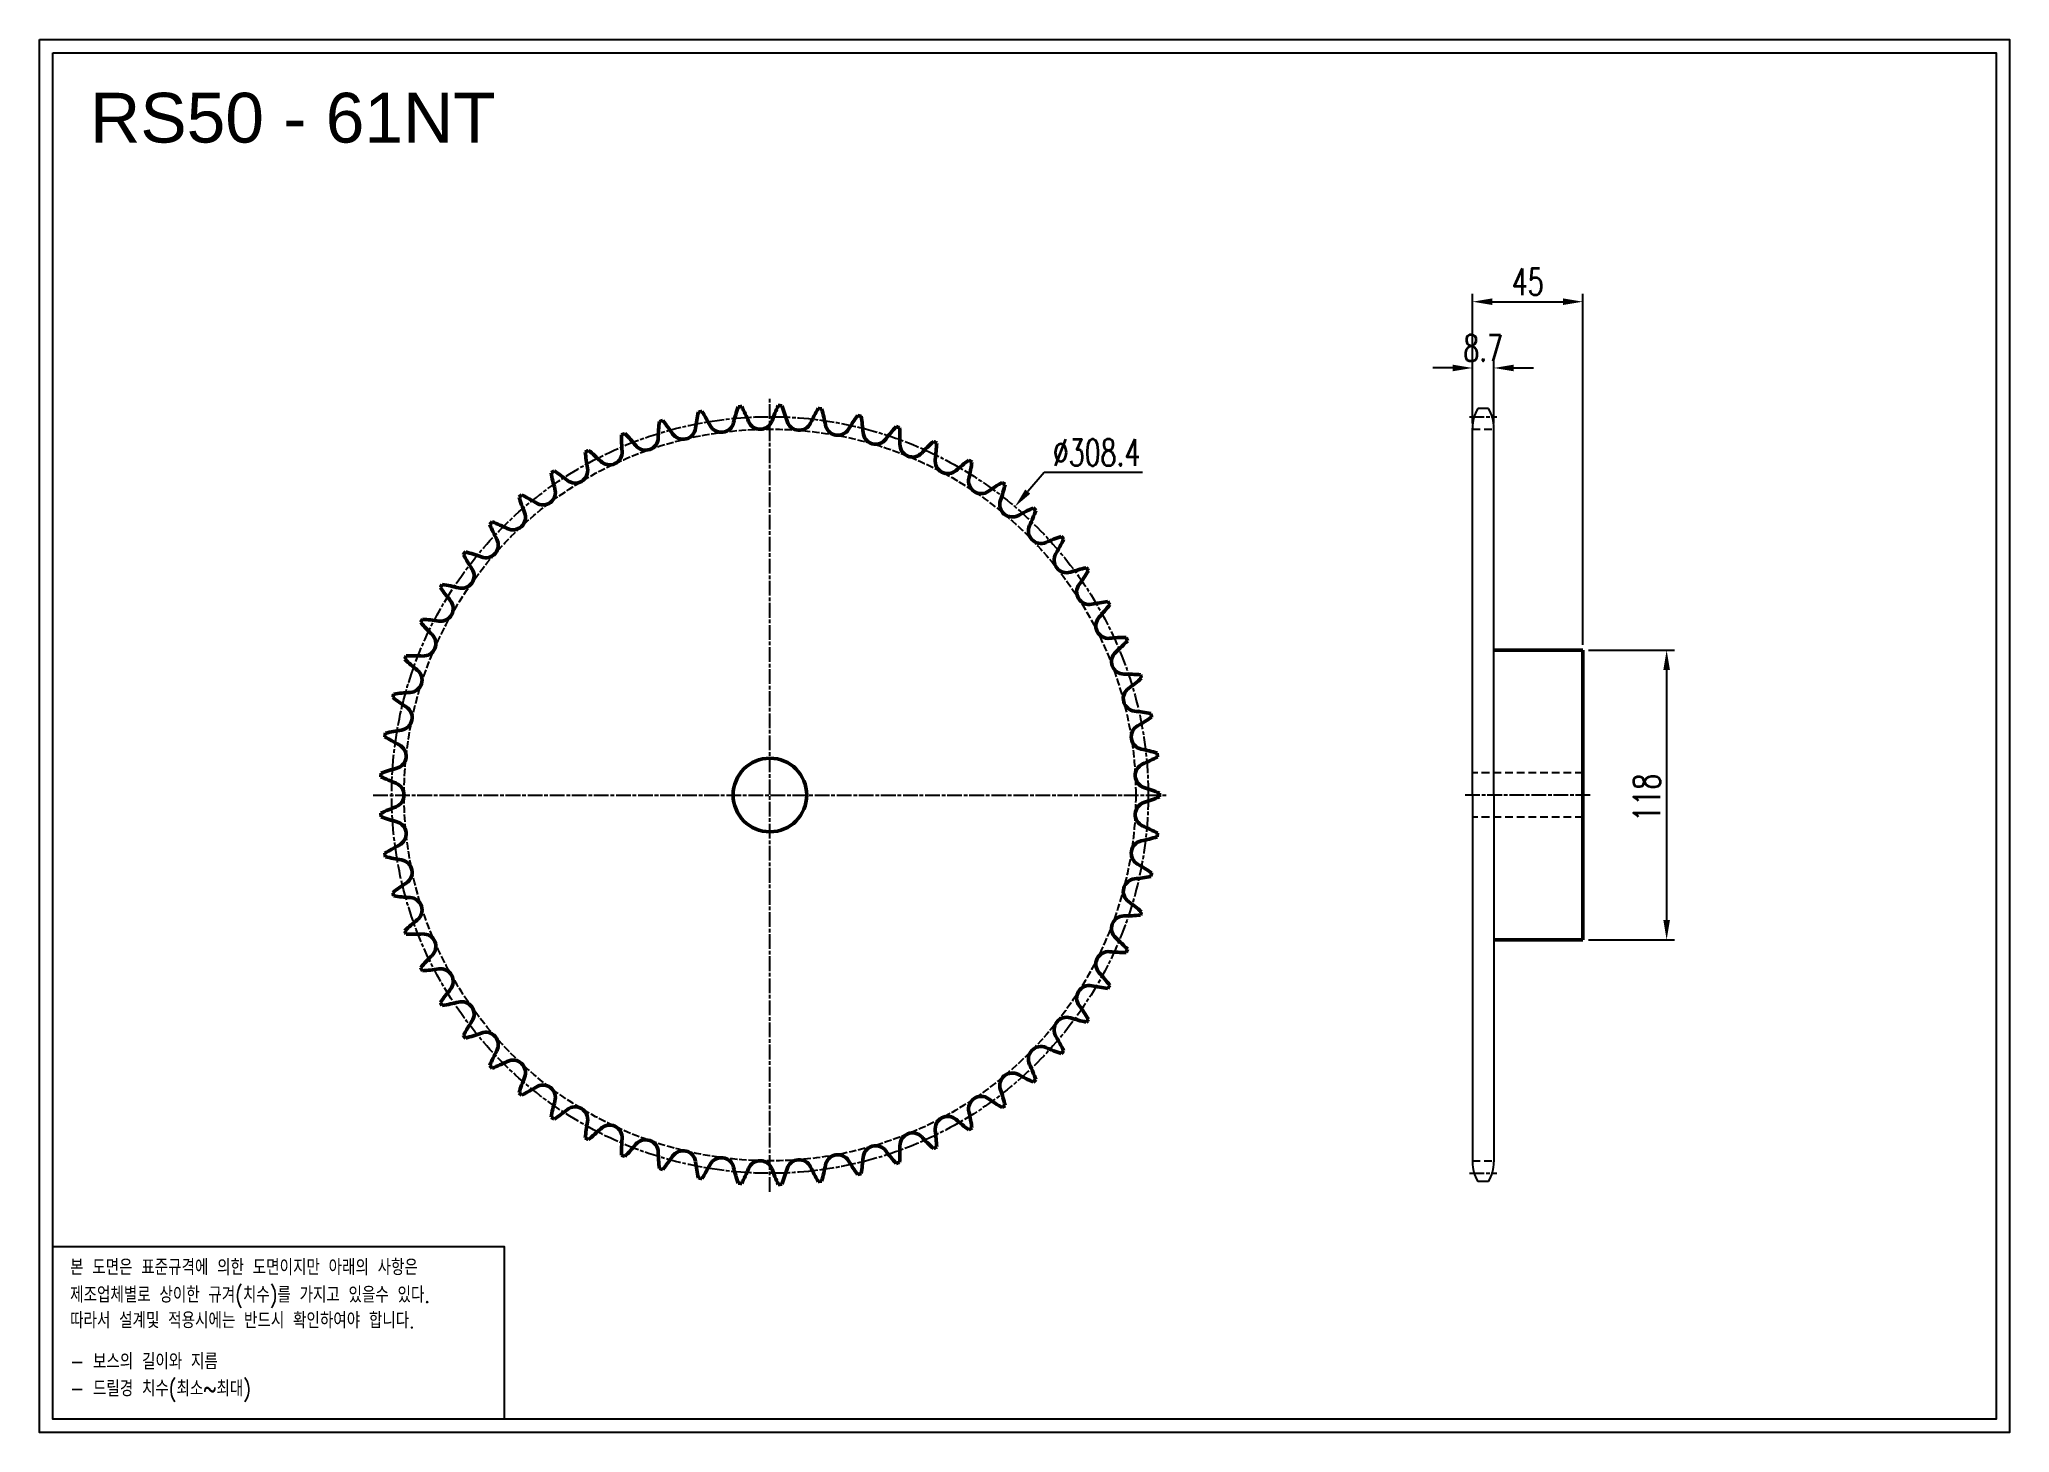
# Model space of a CAD drawing. Header units: millimetres. Extents: x 1116 to 1919, y 3050 to 3618.
import ezdxf

# ---------------------------------------------------------------- set-up
doc = ezdxf.new("R2010")
doc.units = ezdxf.units.MM
for name, pattern in [('AM_ISO02W050', [7.5, 6, -1.5]), ('AM_ISO02W050x2', [3.75, 3, -0.75]), ('AM_ISO08W050', [18, 12, -1.5, 3, -1.5]), ('AM_ISO08W050x2', [9, 6, -0.75, 1.5, -0.75]), ('HIDDEN', [9.525, 6.35, -3.175])]:
    doc.linetypes.add(name, pattern=pattern)
for name, color, linetype, lineweight in [('20', 7, 'Continuous', 50), ('21', 6, 'AM_ISO02W050', 25), ('22', 30, 'AM_ISO08W050', 25), ('23', 40, 'AM_ISO08W050', 25), ('VIS', 7, 'Continuous', 50)]:
    doc.layers.add(name, color=color, linetype=linetype, lineweight=lineweight)
doc.layers.add('HL', color=2, linetype='HIDDEN')
doc.layers.add('S-DIM', color=7, linetype='Continuous')
doc.styles.add('HAN', font='ROMANS.shx', dxfattribs={"width": 0.7, "bigfont": 'whgtxt.shx'})
doc.styles.add('HSG', font='SIMPLEX.shx', dxfattribs={"width": 0.7, "bigfont": 'HSG.shx'})
doc.styles.get("Standard").update_dxf_attribs({"font": 'arial.ttf'})
doc.dimstyles.new('APP23', dxfattribs={"dimscale": 4.5, "dimtxt": 2.4, "dimasz": 1.8, "dimexe": 0.7, "dimexo": 0.5, "dimgap": 0.6, "dimtad": 1, "dimtoh": 1, "dimdec": 1, "dimrnd": 0.01, "dimzin": 9, "dimdsep": 46, "dimtxsty": 'HSG', "dimcen": 0, "dimclrd": 1, "dimclre": 1, "dimclrt": 256, "dimazin": 2, "dimtp": 1, "dimtm": 1, "dimtfac": 0.5, "dimtdec": 1, "dimtix": 1, "dimtofl": 0, "dimtmove": 0, "dimatfit": 3, "dimfxl": 0, "dimtvp": 1, "dimtolj": 2, "dimlwd": -1, "dimlwe": -1, "dimarcsym": 0})

# ---------------------------------------------------------------- blocks, each defined once
blk = doc.blocks.new('*D1')
at = {"layer": 'Defpoints', "color": 0, "transparency": 16777216}
for p in [(1513.26, 3427.72), (1313.57, 3192.73)]:
    blk.add_point(p, dxfattribs=at)
at = {"layer": 'S-DIM', "color": 1, "transparency": 16777216}
for p, q in [((1525.14, 3441.7), (1518.51, 3433.89)), ((1565.28, 3441.7), (1525.14, 3441.7))]:
    blk.add_line(p, q, dxfattribs=at)
blk.add_solid([(1517.48, 3434.76), (1519.54, 3433.02), (1513.26, 3427.72)], dxfattribs=at)
at = {"layer": 'S-DIM', "transparency": 16777216, "insert": (1546.56, 3449.8), "char_height": 10.8, "attachment_point": 5, "style": 'HSG'}
blk.add_mtext('\\A2;∅308.4', dxfattribs=at)
blk = doc.blocks.new('*D2')
at = {"layer": 'Defpoints', "color": 0, "transparency": 16777216}
for p in [(1708.49, 3484.28), (1699.79, 3459.33), (1708.49, 3459.33)]:
    blk.add_point(p, dxfattribs=at)
at = {"layer": 'S-DIM', "color": 1, "transparency": 16777216}
for p, q in [((1699.79, 3461.58), (1699.79, 3487.43)), ((1708.49, 3461.58), (1708.49, 3487.43)), ((1691.69, 3484.28), (1683.59, 3484.28)), ((1716.59, 3484.28), (1724.69, 3484.28))]:
    blk.add_line(p, q, dxfattribs=at)
for points in [[(1691.69, 3485.63), (1691.69, 3482.93), (1699.79, 3484.28)], [(1716.59, 3485.63), (1716.59, 3482.93), (1708.49, 3484.28)]]:
    blk.add_solid(points, dxfattribs=at)
at = {"layer": 'S-DIM', "transparency": 16777216, "insert": (1704.14, 3492.38), "char_height": 10.8, "attachment_point": 5, "style": 'HSG'}
blk.add_mtext('\\A2;8.7', dxfattribs=at)
blk = doc.blocks.new('*D3')
at = {"layer": 'Defpoints', "color": 0, "transparency": 16777216}
for p in [(1744.79, 3511.28), (1699.79, 3459.33), (1744.79, 3369.22)]:
    blk.add_point(p, dxfattribs=at)
at = {"layer": 'S-DIM', "color": 1, "transparency": 16777216}
for p, q in [((1699.79, 3461.58), (1699.79, 3514.43)), ((1707.89, 3511.28), (1736.69, 3511.28)), ((1744.79, 3371.47), (1744.79, 3514.43))]:
    blk.add_line(p, q, dxfattribs=at)
for points in [[(1707.89, 3512.63), (1707.89, 3509.93), (1699.79, 3511.28)], [(1736.69, 3512.63), (1736.69, 3509.93), (1744.79, 3511.28)]]:
    blk.add_solid(points, dxfattribs=at)
at = {"layer": 'S-DIM', "transparency": 16777216, "insert": (1722.29, 3519.38), "char_height": 10.8, "attachment_point": 5, "style": 'HSG'}
blk.add_mtext('\\A2;45', dxfattribs=at)
blk = doc.blocks.new('*D4')
at = {"layer": 'Defpoints', "color": 0, "transparency": 16777216}
for p in [(1744.79, 3369.22), (1744.79, 3251.22), (1778.93, 3251.22)]:
    blk.add_point(p, dxfattribs=at)
at = {"layer": 'S-DIM', "color": 1, "transparency": 16777216}
for p, q in [((1747.04, 3369.22), (1782.08, 3369.22)), ((1778.93, 3361.12), (1778.93, 3259.32)), ((1747.04, 3251.22), (1782.08, 3251.22))]:
    blk.add_line(p, q, dxfattribs=at)
for points in [[(1777.58, 3361.12), (1780.28, 3361.12), (1778.93, 3369.22)], [(1777.58, 3259.32), (1780.28, 3259.32), (1778.93, 3251.22)]]:
    blk.add_solid(points, dxfattribs=at)
at = {"layer": 'S-DIM', "transparency": 16777216, "insert": (1770.83, 3309.15), "char_height": 10.8, "attachment_point": 5, "rotation": 90, "style": 'HSG'}
blk.add_mtext('\\A2;118', dxfattribs=at)

msp = doc.modelspace()

# ---------------------------------------------------------------- linework, layer by layer
for p, q in [((1706.37, 3467.72), (1701.92, 3467.72)), ((1699.79, 3310.22), (1699.79, 3459.79)), ((1708.49, 3310.22), (1708.49, 3459.79)), ((1699.79, 3310.22), (1699.79, 3160.66)), ((1708.49, 3310.22), (1708.49, 3160.66)), ((1706.37, 3152.72), (1701.92, 3152.72))]:
    msp.add_line(p, q)
for points in [[(1115.63, 3618.19), (1918.72, 3618.19), (1918.72, 3050.35), (1115.63, 3050.35)], [(1121.04, 3612.78), (1913.31, 3612.78), (1913.31, 3055.76), (1121.04, 3055.76)]]:
    msp.add_lwpolyline(points, close=True)
at = {"color": 6}
msp.add_lwpolyline([(1121.04, 3126.25), (1305.04, 3126.25), (1305.04, 3055.76), (1121.04, 3055.76)], close=True, dxfattribs=at)
for centre, start, end in [((1715.67, 3459.79), 150, 180), ((1692.62, 3459.79), 0, 30), ((1715.67, 3160.66), 180, 210), ((1692.62, 3160.66), 330, 0)]:
    msp.add_arc(centre, 15.87, start, end)
at = {"layer": '20'}
msp.add_circle((1413.41, 3310.22), 15, dxfattribs=at)
for centre, radius, start, end in [((1444.65, 3453.68), 76.81, 173.44886, 178.44262), ((1413.41, 3310.22), 158.75, 105.96441, 106.49461), ((1310.07, 3414.5), 76.81, 34.01639, 39.01016), ((1459.23, 3449.7), 76.81, 167.54722, 172.54098), ((1413.41, 3310.22), 158.75, 100.06277, 100.59297), ((1321.34, 3424.57), 76.81, 28.11475, 33.10852), ((1393.61, 3463.19), 5.13, 208.11475, 346.63934), ((1473.33, 3444.25), 76.81, 161.64558, 166.63934), ((1413.41, 3310.22), 158.75, 94.16113, 94.69133), ((1333.58, 3433.44), 76.81, 22.21311, 27.20688), ((1409.44, 3464.41), 5.13, 202.21311, 340.7377), ((1486.8, 3437.38), 76.81, 155.74394, 160.7377), ((1413.41, 3310.22), 158.75, 88.25949, 88.78969), ((1346.68, 3440.99), 76.81, 16.31148, 21.30524), ((1425.32, 3464), 5.13, 196.31148, 334.83607), ((1499.48, 3429.16), 76.81, 149.8423, 154.83607), ((1413.41, 3310.22), 158.75, 82.35785, 82.88805), ((1360.47, 3447.16), 76.81, 10.40984, 15.4036), ((1511.25, 3419.68), 76.81, 143.94066, 148.93443), ((1413.41, 3310.22), 158.75, 76.45621, 76.98641), ((1374.83, 3451.88), 76.81, 4.5082, 9.50196), ((1429.73, 3456.13), 76.81, 179.3505, 184.34426), ((1413.41, 3310.22), 158.75, 111.86605, 112.39625), ((1299.89, 3403.32), 76.81, 39.91803, 44.9118), ((1362.74, 3455.9), 5.13, 219.91803, 358.44262), ((1377.99, 3460.34), 5.13, 214.01639, 352.54098), ((1441.07, 3461.97), 5.13, 190.40984, 328.93443), ((1456.52, 3458.32), 5.13, 184.5082, 323.03279), ((1521.99, 3409.04), 76.81, 138.03902, 143.03279), ((1413.41, 3310.22), 158.75, 70.55457, 71.08477), ((1389.6, 3455.09), 76.81, 358.60656, 3.60032), ((1531.58, 3397.35), 76.81, 132.13738, 137.13115), ((1413.41, 3310.22), 158.75, 64.65293, 65.18313), ((1404.63, 3456.77), 76.81, 352.70492, 357.69869), ((1413.41, 3310.22), 158.75, 117.76769, 118.29789), ((1414.65, 3457.03), 76.81, 185.25213, 190.2459), ((1290.92, 3391.16), 76.81, 45.81967, 50.81344), ((1348.03, 3449.92), 5.13, 225.81967, 4.34426), ((1471.52, 3453.1), 5.13, 178.60656, 317.13115), ((1485.9, 3446.37), 5.13, 172.70492, 311.22951), ((1539.91, 3384.74), 76.81, 126.23574, 131.22951), ((1413.41, 3310.22), 158.75, 58.75129, 59.2815), ((1419.74, 3456.9), 76.81, 346.80328, 351.79705), ((1413.41, 3310.22), 158.75, 123.66932, 124.19953), ((1399.54, 3456.38), 76.81, 191.15377, 196.14754), ((1283.25, 3378.13), 76.81, 51.72131, 56.71508), ((1334.01, 3442.46), 5.13, 231.72131, 10.2459), ((1499.52, 3438.19), 5.13, 166.80328, 305.32787), ((1546.9, 3371.34), 76.81, 120.3341, 125.32787), ((1413.41, 3310.22), 158.75, 52.84965, 53.37986), ((1413.41, 3310.22), 158.75, 129.57096, 130.10117), ((1384.59, 3454.18), 76.81, 197.05541, 202.04918), ((1276.96, 3364.39), 76.81, 57.62295, 62.61672), ((1320.84, 3433.59), 5.13, 237.62295, 16.14754), ((1512.22, 3428.66), 5.13, 160.90164, 299.42623), ((1434.79, 3455.47), 76.81, 340.90164, 345.89541), ((1413.41, 3310.22), 158.75, 135.4726, 136.00281), ((1272.11, 3350.07), 76.81, 63.52459, 68.51836), ((1308.64, 3423.42), 5.13, 243.52459, 22.04918), ((1552.48, 3357.29), 76.81, 114.43246, 119.42623), ((1449.61, 3452.5), 76.81, 335, 339.99377), ((1413.41, 3310.22), 158.75, 46.94801, 47.47822), ((1297.56, 3412.05), 5.13, 249.42623, 27.95082), ((1369.94, 3450.45), 76.81, 202.95705, 207.95082), ((1523.87, 3417.88), 5.13, 155, 293.52459), ((1556.58, 3342.74), 76.81, 108.53082, 113.52459), ((1464.05, 3448.03), 76.81, 329.09836, 334.09213), ((1413.41, 3310.22), 158.75, 41.04637, 41.57658), ((1413.41, 3310.22), 158.75, 141.37424, 141.90445), ((1355.75, 3445.24), 76.81, 208.85869, 213.85246), ((1268.76, 3335.33), 76.81, 69.42623, 74.42), ((1534.36, 3405.95), 5.13, 149.09836, 287.62295), ((1287.7, 3399.59), 5.13, 255.32787, 33.85246), ((1559.16, 3327.85), 76.81, 102.62918, 107.62295), ((1477.95, 3442.09), 76.81, 323.19672, 328.19049), ((1413.41, 3310.22), 158.75, 35.14473, 35.67494), ((1279.18, 3386.19), 5.13, 261.22951, 39.7541), ((1413.41, 3310.22), 158.75, 147.27588, 147.80609), ((1342.18, 3438.6), 76.81, 214.76033, 219.7541), ((1266.95, 3320.33), 76.81, 75.32787, 80.32164), ((1543.56, 3393), 5.13, 143.19672, 281.72131), ((1560.2, 3312.77), 76.81, 96.72754, 101.72131), ((1413.41, 3310.22), 158.75, 29.2431, 29.7733), ((1413.41, 3310.22), 158.75, 153.17752, 153.70772), ((1266.69, 3305.21), 76.81, 81.22951, 86.22328), ((1551.38, 3379.18), 5.13, 137.29508, 275.81967), ((1491.17, 3434.76), 76.81, 317.29508, 322.28885), ((1329.35, 3430.59), 76.81, 220.66197, 225.65574), ((1272.08, 3371.99), 5.13, 267.13115, 45.65574), ((1559.69, 3297.67), 76.81, 90.82591, 95.81967), ((1503.56, 3426.1), 76.81, 311.39344, 316.38721), ((1413.41, 3310.22), 158.75, 23.34146, 23.87166), ((1413.41, 3310.22), 158.75, 159.07916, 159.60936), ((1317.42, 3421.31), 76.81, 226.56361, 231.55738), ((1267.98, 3290.15), 76.81, 87.13115, 92.12491), ((1557.74, 3364.63), 5.13, 131.39344, 269.91803), ((1266.48, 3357.13), 5.13, 273.03279, 51.55738), ((1557.62, 3282.69), 76.81, 84.92427, 89.91803), ((1515, 3416.22), 76.81, 305.4918, 310.48557), ((1413.41, 3310.22), 158.75, 17.43982, 17.97002), ((1413.41, 3310.22), 158.75, 164.9808, 165.511), ((1306.51, 3410.85), 76.81, 232.46525, 237.45902), ((1270.81, 3275.31), 76.81, 93.03279, 98.02655), ((1562.57, 3349.5), 5.13, 125.4918, 264.01639), ((1262.43, 3341.77), 5.13, 278.93443, 57.45902), ((1554.03, 3268.01), 76.81, 79.02263, 84.01639), ((1525.36, 3405.21), 76.81, 299.59016, 304.58393), ((1413.41, 3310.22), 158.75, 11.53818, 12.06838), ((1413.41, 3310.22), 158.75, 170.88244, 171.41264), ((1296.73, 3399.33), 76.81, 238.36689, 243.36066), ((1275.16, 3260.83), 76.81, 98.93443, 103.92819), ((1565.82, 3333.96), 5.13, 119.59016, 258.11475), ((1259.99, 3326.08), 5.13, 284.83607, 63.36066), ((1548.94, 3253.78), 76.81, 73.12099, 78.11475), ((1534.53, 3393.2), 76.81, 293.68852, 298.68229), ((1413.41, 3310.22), 158.75, 5.63654, 6.16674), ((1413.41, 3310.22), 158.75, 176.78408, 177.31428), ((1288.19, 3386.86), 76.81, 244.26853, 249.2623), ((1280.97, 3246.87), 76.81, 104.83607, 109.82983), ((1567.45, 3318.16), 5.13, 113.68852, 252.21311), ((1259.17, 3310.22), 5.13, 290.7377, 69.2623), ((1542.42, 3240.14), 76.81, 67.21935, 72.21311), ((1542.42, 3380.31), 76.81, 287.78689, 292.78065), ((1413.41, 3310.22), 158.75, 359.7349, 0.2651), ((1288.19, 3233.59), 76.81, 110.7377, 115.73147), ((1413.41, 3310.22), 158.75, 182.68572, 183.21592), ((1280.97, 3373.57), 76.81, 250.17017, 255.16393), ((1567.45, 3302.28), 5.13, 107.78689, 246.31148), ((1259.99, 3294.36), 5.13, 296.63934, 75.16393), ((1548.94, 3366.67), 76.81, 281.88525, 286.87901), ((1534.53, 3227.25), 76.81, 61.31771, 66.31148), ((1413.41, 3310.22), 158.75, 353.83326, 354.36346), ((1296.73, 3221.12), 76.81, 116.63934, 121.63311), ((1413.41, 3310.22), 158.75, 188.58736, 189.11756), ((1275.16, 3359.62), 76.81, 256.07181, 261.06557), ((1565.82, 3286.49), 5.13, 101.88525, 240.40984), ((1262.43, 3278.67), 5.13, 302.54098, 81.06557), ((1554.03, 3352.44), 76.81, 275.98361, 280.97737), ((1525.36, 3215.23), 76.81, 55.41607, 60.40984), ((1413.41, 3310.22), 158.75, 347.93162, 348.46182), ((1306.51, 3209.6), 76.81, 122.54098, 127.53475), ((1413.41, 3310.22), 158.75, 194.489, 195.0192), ((1270.81, 3345.14), 76.81, 261.97345, 266.96721), ((1562.57, 3270.94), 5.13, 95.98361, 234.5082), ((1266.48, 3263.32), 5.13, 308.44262, 86.96721), ((1557.74, 3255.82), 5.13, 90.08197, 228.60656), ((1557.62, 3337.76), 76.81, 270.08197, 275.07573), ((1515, 3204.23), 76.81, 49.51443, 54.5082), ((1413.41, 3310.22), 158.75, 342.02998, 342.56018), ((1317.42, 3199.14), 76.81, 128.44262, 133.43639), ((1413.41, 3310.22), 158.75, 200.39064, 200.92084), ((1267.98, 3330.3), 76.81, 267.87509, 272.86885), ((1272.08, 3248.46), 5.13, 314.34426, 92.86885), ((1329.35, 3189.86), 76.81, 134.34426, 139.33803), ((1551.38, 3241.26), 5.13, 84.18033, 222.70492), ((1559.69, 3322.78), 76.81, 264.18033, 269.17409), ((1503.56, 3194.34), 76.81, 43.61279, 48.60656), ((1413.41, 3310.22), 158.75, 336.12834, 336.65854), ((1413.41, 3310.22), 158.75, 206.29228, 206.82248), ((1266.69, 3315.24), 76.81, 273.77672, 278.77049), ((1279.18, 3234.25), 5.13, 320.2459, 98.77049), ((1491.17, 3185.69), 76.81, 37.71115, 42.70492), ((1342.18, 3181.85), 76.81, 140.2459, 145.23967), ((1543.56, 3227.44), 5.13, 78.27869, 216.80328), ((1560.2, 3307.68), 76.81, 258.27869, 263.27246), ((1413.41, 3310.22), 158.75, 330.2267, 330.7569), ((1413.41, 3310.22), 158.75, 212.19391, 212.72412), ((1266.95, 3300.12), 76.81, 279.67836, 284.67213), ((1287.7, 3220.85), 5.13, 326.14754, 104.67213), ((1477.95, 3178.36), 76.81, 31.80951, 36.80328), ((1355.75, 3175.21), 76.81, 146.14754, 151.14131), ((1268.76, 3285.12), 76.81, 285.58, 290.57377), ((1297.56, 3208.4), 5.13, 332.04918, 110.57377), ((1534.36, 3214.5), 5.13, 72.37705, 210.90164), ((1559.16, 3292.6), 76.81, 252.37705, 257.37082), ((1413.41, 3310.22), 158.75, 324.32506, 324.85527), ((1413.41, 3310.22), 158.75, 218.09555, 218.62576), ((1369.94, 3169.99), 76.81, 152.04918, 157.04295), ((1523.87, 3202.57), 5.13, 66.47541, 205), ((1556.58, 3277.7), 76.81, 246.47541, 251.46918), ((1464.05, 3172.42), 76.81, 25.90787, 30.90164), ((1413.41, 3310.22), 158.75, 318.42342, 318.95363), ((1413.41, 3310.22), 158.75, 223.99719, 224.5274), ((1272.11, 3270.38), 76.81, 291.48164, 296.47541), ((1308.64, 3197.03), 5.13, 337.95082, 116.47541), ((1512.22, 3191.79), 5.13, 60.57377, 199.09836), ((1449.61, 3167.94), 76.81, 20.00623, 25), ((1384.59, 3166.27), 76.81, 157.95082, 162.94459), ((1413.41, 3310.22), 158.75, 229.89883, 230.42904), ((1276.96, 3256.06), 76.81, 297.38328, 302.37705), ((1320.84, 3186.86), 5.13, 343.85246, 122.37705), ((1434.79, 3164.98), 76.81, 14.10459, 19.09836), ((1552.48, 3263.15), 76.81, 240.57377, 245.56754), ((1413.41, 3310.22), 158.75, 312.52178, 313.05199), ((1399.54, 3164.07), 76.81, 163.85246, 168.84623), ((1283.25, 3242.31), 76.81, 303.28492, 308.27869), ((1334.01, 3177.99), 5.13, 349.7541, 128.27869), ((1499.52, 3182.25), 5.13, 54.67213, 193.19672), ((1419.74, 3163.55), 76.81, 8.20295, 13.19672), ((1546.9, 3249.11), 76.81, 234.67213, 239.6659), ((1413.41, 3310.22), 158.75, 306.62014, 307.15035), ((1413.41, 3310.22), 158.75, 235.80047, 236.33068), ((1414.65, 3163.42), 76.81, 169.7541, 174.74787), ((1290.92, 3229.29), 76.81, 309.18656, 314.18033), ((1348.03, 3170.53), 5.13, 355.65574, 134.18033), ((1471.52, 3167.35), 5.13, 42.86885, 181.39344), ((1485.9, 3174.08), 5.13, 48.77049, 187.29508), ((1404.63, 3163.67), 76.81, 2.30131, 7.29508), ((1539.91, 3235.7), 76.81, 228.77049, 233.76426), ((1413.41, 3310.22), 158.75, 300.7185, 301.24871), ((1413.41, 3310.22), 158.75, 241.70211, 242.23231), ((1429.73, 3164.32), 76.81, 175.65574, 180.6495), ((1299.89, 3217.13), 76.81, 315.0882, 320.08197), ((1362.74, 3164.55), 5.13, 1.55738, 140.08197), ((1444.65, 3166.77), 76.81, 181.55738, 186.55114), ((1377.99, 3160.11), 5.13, 7.45902, 145.98361), ((1456.52, 3162.13), 5.13, 36.96721, 175.4918), ((1521.99, 3211.41), 76.81, 216.96721, 221.96098), ((1389.6, 3165.35), 76.81, 356.39968, 1.39344), ((1531.58, 3223.09), 76.81, 222.86885, 227.86262), ((1413.41, 3310.22), 158.75, 294.81687, 295.34707), ((1413.41, 3310.22), 158.75, 247.60375, 248.13395), ((1413.41, 3310.22), 158.75, 253.50539, 254.03559), ((1310.07, 3205.95), 76.81, 320.98984, 325.98361), ((1459.23, 3170.74), 76.81, 187.45902, 192.45278), ((1321.34, 3195.87), 76.81, 326.89148, 331.88525), ((1393.61, 3157.26), 5.13, 13.36066, 151.88525), ((1473.33, 3176.19), 76.81, 193.36066, 198.35442), ((1333.58, 3187.01), 76.81, 332.79312, 337.78689), ((1409.44, 3156.03), 5.13, 19.2623, 157.78689), ((1486.8, 3183.07), 76.81, 199.2623, 204.25606), ((1346.68, 3179.46), 76.81, 338.69476, 343.68852), ((1425.32, 3156.44), 5.13, 25.16393, 163.68852), ((1499.48, 3191.29), 76.81, 205.16393, 210.1577), ((1360.47, 3173.29), 76.81, 344.5964, 349.59016), ((1441.07, 3158.48), 5.13, 31.06557, 169.59016), ((1511.25, 3200.76), 76.81, 211.06557, 216.05934), ((1374.83, 3168.57), 76.81, 350.49804, 355.4918), ((1413.41, 3310.22), 158.75, 288.91523, 289.44543), ((1413.41, 3310.22), 158.75, 259.40703, 259.93723), ((1413.41, 3310.22), 158.75, 265.30867, 265.83887), ((1413.41, 3310.22), 158.75, 271.21031, 271.74051), ((1413.41, 3310.22), 158.75, 277.11195, 277.64215), ((1413.41, 3310.22), 158.75, 283.01359, 283.54379)]:
    msp.add_arc(centre, radius, start, end, dxfattribs=at)
at = {"layer": '21', "linetype": 'AM_ISO02W050x2'}
msp.add_circle((1413.41, 3310.22), 149.11, dxfattribs=at)
at = {"layer": '22', "linetype": 'AM_ISO08W050x2'}
for p, q in [((1698.61, 3464.41), (1709.67, 3464.41)), ((1747.82, 3310.22), (1696.76, 3310.22)), ((1698.61, 3156.03), (1709.67, 3156.03))]:
    msp.add_line(p, q, dxfattribs=at)
msp.add_circle((1413.41, 3310.22), 154.19, dxfattribs=at)
at = {"layer": '23', "linetype": 'AM_ISO08W050x2'}
for p, q in [((1413.41, 3148.48), (1413.41, 3471.97)), ((1251.67, 3310.22), (1575.16, 3310.22))]:
    msp.add_line(p, q, dxfattribs=at)
at = {"layer": 'HL', "ltscale": 0.5}
for p, q in [((1699.79, 3459.33), (1708.49, 3459.33)), ((1744.79, 3319.22), (1699.79, 3319.22)), ((1744.79, 3301.22), (1699.79, 3301.22)), ((1699.79, 3161.12), (1708.49, 3161.12))]:
    msp.add_line(p, q, dxfattribs=at)
at = {"layer": 'VIS'}
for p, q in [((1744.79, 3369.22), (1708.49, 3369.22)), ((1744.79, 3369.22), (1744.79, 3251.22)), ((1744.79, 3251.22), (1708.49, 3251.22))]:
    msp.add_line(p, q, dxfattribs=at)

# ---------------------------------------------------------------- texts
msp.add_text('RS50 - 61NT', height=20.28).set_placement((1136.31, 3576.14))
at = {"color": 6, "style": 'HAN', "width": 0.8}
for s, p in [('본 도면은 표준규격에 의한 도면이지만 아래의 사항은', (1128.15, 3114.5)), ('제조업체별로 상이한 규겨(치수)를 가지고 있을수 있다.', (1128.15, 3103.29)), ('따라서 설계및 적용시에는 반드시 확인하여야 합니다.', (1128.15, 3092.87)), ('- 보스의 길이와 지름', (1128.15, 3076.1)), ('- 드릴경 치수(최소~최대)', (1128.15, 3065.08))]:
    msp.add_text(s, height=6.4696, dxfattribs=at).set_placement(p)

# ---------------------------------------------------------------- dimensions: what is measured, and where the dimension line sits
at = {"layer": 'S-DIM'}
dim = msp.add_linear_dim(base=(1744.79, 3511.28), p1=(1699.79, 3459.33), p2=(1744.79, 3369.22), dimstyle='APP23', dxfattribs=at)
dim.commit()
dim.dimension.update_dxf_attribs({"geometry": '*D3', "text_midpoint": (1722.29, 3519.38)})
dim = msp.add_linear_dim(base=(1708.49, 3484.28), p1=(1699.79, 3459.33), p2=(1708.49, 3459.33), dimstyle='APP23', dxfattribs=at)
dim.commit()
dim.dimension.update_dxf_attribs({"geometry": '*D2', "text_midpoint": (1704.14, 3484.28), "dimtype": 128})
at = {"layer": 'S-DIM', "color": 3}
dim = msp.add_diameter_dim_2p(p1=(1313.57, 3192.73), p2=(1513.26, 3427.72), dimstyle='APP23', dxfattribs=at)
dim.commit()
dim.dimension.update_dxf_attribs({"geometry": '*D1', "text_midpoint": (1546.56, 3441.7), "dimtype": 131})
at = {"layer": 'S-DIM'}
dim = msp.add_linear_dim(base=(1778.93, 3251.22), p1=(1744.79, 3369.22), p2=(1744.79, 3251.22), angle=90, dimstyle='APP23', dxfattribs=at)
dim.commit()
dim.dimension.update_dxf_attribs({"geometry": '*D4', "text_midpoint": (1778.93, 3309.15), "dimtype": 128})

doc.saveas('drawing.dxf')
